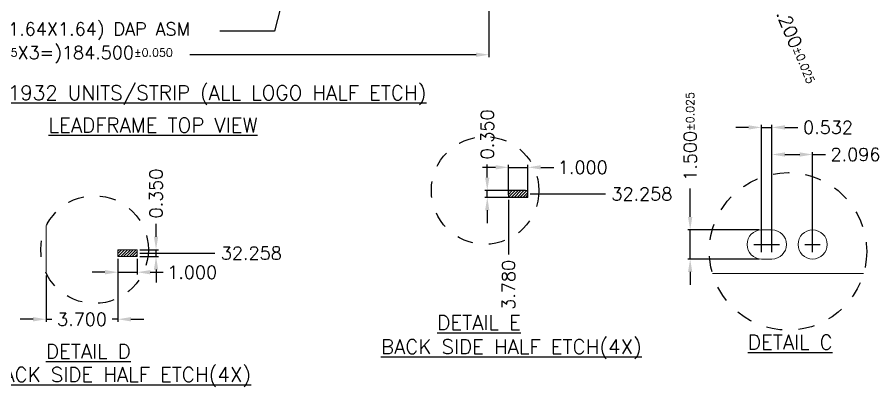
# Model space of a CAD drawing. Header units: millimetres. Extents: x 391.1 to 402, y 88.4 to 94.9.
# Drawn here: x 396.21 to 401.54, y 88.38 to 90.67 of the extents above; entities that cross this region are included whole.
import ezdxf
from ezdxf.enums import TextEntityAlignment as Align

# ---------------------------------------------------------------- set-up
doc = ezdxf.new("R2010")
doc.units = ezdxf.units.MM
doc.header["$LTSCALE"] = 0.5
doc.header["$PDMODE"] = 98
doc.linetypes.add('HIDDEN', pattern=[0.375, 0.25, -0.125])
doc.layers.add('BORDER', color=7, linetype='Continuous')
doc.layers.add('DIM', color=3, linetype='Continuous')
doc.styles.add('SIMPLEX', font='simplex.shx', dxfattribs={"bigfont": 'AllInOneBig.shx'})
doc.dimstyles.new('SHEET1', dxfattribs={"dimtxt": 0.08, "dimasz": 0.08, "dimexe": 0.015, "dimexo": 0.015, "dimgap": 0.027, "dimtad": 1, "dimdec": 3, "dimlfac": 33.333333, "dimrnd": 0.0005, "dimzin": 1, "dimtxsty": 'SIMPLEX', "dimcen": 0.1905, "dimclrd": 256, "dimclre": 256, "dimclrt": 256, "dimazin": 3, "dimtp": 0.03, "dimtm": 0.05, "dimtfac": 0.8, "dimtdec": 3, "dimtmove": 0, "dimatfit": 3, "dimfxl": 0.05, "dimtzin": 4, "dimlwd": -1, "dimlwe": -1})

# ---------------------------------------------------------------- blocks, each defined once
blk = doc.blocks.new('*D85')
at = {"ltscale": 0.1, "transparency": 16777216}
for p, q in [((397.0712, 89.3097), (397.0712, 89.3897)), ((396.9704, 89.2297), (397.0862, 89.2297)), ((397.0712, 89.1877), (397.0712, 89.2297)), ((396.9704, 89.1877), (397.0862, 89.1877)), ((397.0712, 89.1077), (397.0712, 89.0277))]:
    blk.add_line(p, q, dxfattribs=at)
for points in [[(397.0579, 89.3097), (397.0845, 89.3097), (397.0712, 89.2297)], [(397.0579, 89.1077), (397.0845, 89.1077), (397.0712, 89.1877)]]:
    blk.add_solid(points, dxfattribs=at)
at = {"layer": 'Defpoints', "color": 0, "ltscale": 0.1, "transparency": 16777216}
for p in [(396.9554, 89.2297), (396.9554, 89.1877), (397.0712, 89.1877)]:
    blk.add_point(p, dxfattribs=at)
at = {"ltscale": 0.1, "transparency": 16777216, "insert": (397.0712, 89.5767), "char_height": 0.08, "attachment_point": 5, "rotation": 90, "style": 'SIMPLEX'}
blk.add_mtext('\\A1;0.350', dxfattribs=at)
blk = doc.blocks.new('*D92')
at = {"ltscale": 0.1, "transparency": 16777216}
for p, q in [((400.3736, 89.4324), (400.3736, 89.6075)), ((400.8003, 89.3524), (400.3586, 89.3524)), ((400.3736, 89.1724), (400.3736, 89.3524)), ((400.8003, 89.1724), (400.3586, 89.1724)), ((400.3736, 89.0924), (400.3736, 89.0124))]:
    blk.add_line(p, q, dxfattribs=at)
for points in [[(400.3603, 89.4324), (400.387, 89.4324), (400.3736, 89.3524)], [(400.3603, 89.0924), (400.387, 89.0924), (400.3736, 89.1724)]]:
    blk.add_solid(points, dxfattribs=at)
at = {"layer": 'Defpoints', "color": 0, "ltscale": 0.1, "transparency": 16777216}
for p in [(400.3736, 89.3524), (400.8153, 89.3524), (400.8153, 89.1724)]:
    blk.add_point(p, dxfattribs=at)
at = {"ltscale": 0.1, "transparency": 16777216, "insert": (400.3736, 89.9293), "char_height": 0.08, "attachment_point": 5, "rotation": 90, "style": 'SIMPLEX'}
blk.add_mtext('\\A1;1.500{\\H0.625x;%%P0.025}', dxfattribs=at)
blk = doc.blocks.new('*D95')
at = {"ltscale": 0.1, "transparency": 16777216}
for p, q in [((400.7353, 89.9851), (400.6553, 89.9851)), ((400.8153, 89.2774), (400.8153, 90.0001)), ((400.8153, 89.9851), (400.8791, 89.9851)), ((400.8791, 89.2774), (400.8791, 90.0001)), ((400.9591, 89.9851), (401.0391, 89.9851))]:
    blk.add_line(p, q, dxfattribs=at)
for points in [[(400.7353, 89.9985), (400.7353, 89.9718), (400.8153, 89.9851)], [(400.9591, 89.9985), (400.9591, 89.9718), (400.8791, 89.9851)]]:
    blk.add_solid(points, dxfattribs=at)
at = {"layer": 'Defpoints', "color": 0, "ltscale": 0.1, "transparency": 16777216}
for p in [(400.8791, 89.9851), (400.8153, 89.2624), (400.8791, 89.2624)]:
    blk.add_point(p, dxfattribs=at)
at = {"ltscale": 0.1, "transparency": 16777216, "insert": (401.2261, 89.9851), "char_height": 0.08, "attachment_point": 5, "style": 'SIMPLEX'}
blk.add_mtext('\\A1;0.532', dxfattribs=at)
blk = doc.blocks.new('*D96')
at = {"ltscale": 0.1, "transparency": 16777216}
for p, q in [((396.8354, 89.1727), (396.8354, 88.7855)), ((396.3914, 89.0712), (396.3914, 88.7855)), ((396.3114, 88.8005), (396.2314, 88.8005)), ((396.3914, 88.8005), (396.4264, 88.8005)), ((396.8354, 88.8005), (396.8004, 88.8005)), ((396.9154, 88.8005), (396.9954, 88.8005))]:
    blk.add_line(p, q, dxfattribs=at)
for points in [[(396.3114, 88.8139), (396.3114, 88.7872), (396.3914, 88.8005)], [(396.9154, 88.8139), (396.9154, 88.7872), (396.8354, 88.8005)]]:
    blk.add_solid(points, dxfattribs=at)
at = {"layer": 'Defpoints', "color": 0, "ltscale": 0.1, "transparency": 16777216}
for p in [(396.8354, 89.1877), (396.3914, 89.0862), (396.3914, 88.8005)]:
    blk.add_point(p, dxfattribs=at)
at = {"ltscale": 0.1, "transparency": 16777216, "insert": (396.6134, 88.8005), "char_height": 0.08, "attachment_point": 5, "style": 'SIMPLEX'}
blk.add_mtext('\\A1;3.700', dxfattribs=at)
blk = doc.blocks.new('*D97')
at = {"ltscale": 0.1, "transparency": 16777216}
for p, q in [((400.8791, 89.3074), (400.8791, 89.8329)), ((400.9591, 89.8179), (401.0507, 89.8179)), ((401.1307, 89.2774), (401.1307, 89.8329)), ((401.1307, 89.8179), (401.2107, 89.8179))]:
    blk.add_line(p, q, dxfattribs=at)
for points in [[(400.9591, 89.8312), (400.9591, 89.8046), (400.8791, 89.8179)], [(401.0507, 89.8312), (401.0507, 89.8046), (401.1307, 89.8179)]]:
    blk.add_solid(points, dxfattribs=at)
at = {"layer": 'Defpoints', "color": 0, "ltscale": 0.1, "transparency": 16777216}
for p in [(401.1307, 89.8179), (400.8791, 89.2924), (401.1307, 89.2624)]:
    blk.add_point(p, dxfattribs=at)
at = {"ltscale": 0.1, "transparency": 16777216, "insert": (401.3958, 89.8179), "char_height": 0.08, "attachment_point": 5, "style": 'SIMPLEX'}
blk.add_mtext('\\A1;2.096', dxfattribs=at)
blk = doc.blocks.new('*D98')
at = {"ltscale": 0.1, "transparency": 16777216}
for p, q in [((396.8354, 89.1727), (396.8354, 89.0759)), ((396.9554, 89.1727), (396.9554, 89.0759)), ((396.7554, 89.0909), (396.6754, 89.0909)), ((396.8354, 89.0909), (396.9554, 89.0909)), ((397.0354, 89.0909), (397.1154, 89.0909))]:
    blk.add_line(p, q, dxfattribs=at)
for points in [[(396.7554, 89.1042), (396.7554, 89.0776), (396.8354, 89.0909)], [(397.0354, 89.1042), (397.0354, 89.0776), (396.9554, 89.0909)]]:
    blk.add_solid(points, dxfattribs=at)
at = {"layer": 'Defpoints', "color": 0, "ltscale": 0.1, "transparency": 16777216}
for p in [(396.8354, 89.1877), (396.9554, 89.1877), (396.9554, 89.0909)]:
    blk.add_point(p, dxfattribs=at)
at = {"ltscale": 0.1, "transparency": 16777216, "insert": (397.2948, 89.0909), "char_height": 0.08, "attachment_point": 5, "style": 'SIMPLEX'}
blk.add_mtext('\\A1;1.000', dxfattribs=at)
blk = doc.blocks.new('*D86')
at = {"ltscale": 0.1, "transparency": 16777216}
for p, q in [((399.1191, 89.6751), (399.1191, 89.7551)), ((399.3553, 89.5951), (399.1041, 89.5951)), ((399.3553, 89.5531), (399.1041, 89.5531)), ((399.1191, 89.5531), (399.1191, 89.5951)), ((399.1191, 89.4731), (399.1191, 89.3931))]:
    blk.add_line(p, q, dxfattribs=at)
for points in [[(399.1058, 89.6751), (399.1324, 89.6751), (399.1191, 89.5951)], [(399.1058, 89.4731), (399.1324, 89.4731), (399.1191, 89.5531)]]:
    blk.add_solid(points, dxfattribs=at)
at = {"layer": 'Defpoints', "color": 0, "ltscale": 0.1, "transparency": 16777216}
for p in [(399.1191, 89.5531), (399.3703, 89.5951), (399.3703, 89.5531)]:
    blk.add_point(p, dxfattribs=at)
at = {"ltscale": 0.1, "transparency": 16777216, "insert": (399.1191, 89.9421), "char_height": 0.08, "attachment_point": 5, "rotation": 90, "style": 'SIMPLEX'}
blk.add_mtext('\\A1;0.350', dxfattribs=at)
blk = doc.blocks.new('*D99')
at = {"ltscale": 0.1, "transparency": 16777216}
for p, q in [((399.1703, 89.7386), (399.0903, 89.7386)), ((399.2503, 89.5681), (399.2503, 89.7536)), ((399.2503, 89.7386), (399.3703, 89.7386)), ((399.3703, 89.5681), (399.3703, 89.7536)), ((399.4503, 89.7386), (399.5303, 89.7386))]:
    blk.add_line(p, q, dxfattribs=at)
for points in [[(399.1703, 89.752), (399.1703, 89.7253), (399.2503, 89.7386)], [(399.4503, 89.752), (399.4503, 89.7253), (399.3703, 89.7386)]]:
    blk.add_solid(points, dxfattribs=at)
at = {"layer": 'Defpoints', "color": 0, "ltscale": 0.1, "transparency": 16777216}
for p in [(399.3703, 89.7386), (399.2503, 89.5531), (399.3703, 89.5531)]:
    blk.add_point(p, dxfattribs=at)
at = {"ltscale": 0.1, "transparency": 16777216, "insert": (399.7097, 89.7386), "char_height": 0.08, "attachment_point": 5, "style": 'SIMPLEX'}
blk.add_mtext('\\A1;1.000', dxfattribs=at)
blk = doc.blocks.new('*D87')
at = {"ltscale": 0.1, "transparency": 16777216}
blk.add_line((399.2503, 89.5381), (399.2503, 89.2001), dxfattribs=at)
at = {"layer": 'Defpoints', "color": 0, "ltscale": 0.1, "transparency": 16777216}
for p in [(399.1369, 90.5264), (399.2503, 89.5531), (399.2503, 89.2001)]:
    blk.add_point(p, dxfattribs=at)
at = {"ltscale": 0.1, "transparency": 16777216, "insert": (399.2503, 89.0131), "char_height": 0.08, "attachment_point": 5, "rotation": 90, "style": 'SIMPLEX'}
blk.add_mtext('\\A1;3.780', dxfattribs=at)
blk = doc.blocks.new('*D88')
at = {"ltscale": 0.1, "transparency": 16777216}
blk.add_line((399.3853, 89.5741), (399.85, 89.5741), dxfattribs=at)
at = {"layer": 'Defpoints', "color": 0, "ltscale": 0.1, "transparency": 16777216}
for p in [(395.6149, 90.5418), (399.3703, 89.5741), (399.85, 89.5741)]:
    blk.add_point(p, dxfattribs=at)
at = {"ltscale": 0.1, "transparency": 16777216, "insert": (400.0751, 89.5741), "char_height": 0.08, "attachment_point": 5, "style": 'SIMPLEX'}
blk.add_mtext('\\A1;32.258', dxfattribs=at)
blk = doc.blocks.new('*D89')
at = {"ltscale": 0.1, "transparency": 16777216}
blk.add_line((396.9704, 89.2087), (397.4351, 89.2087), dxfattribs=at)
at = {"layer": 'Defpoints', "color": 0, "ltscale": 0.1, "transparency": 16777216}
for p in [(393.1999, 90.1764), (396.9554, 89.2087), (397.4351, 89.2087)]:
    blk.add_point(p, dxfattribs=at)
at = {"ltscale": 0.1, "transparency": 16777216, "insert": (397.6602, 89.2087), "char_height": 0.08, "attachment_point": 5, "style": 'SIMPLEX'}
blk.add_mtext('\\A1;32.258', dxfattribs=at)
blk = doc.blocks.new('*D139')
at = {"layer": 'Defpoints', "color": 0, "ltscale": 0.1, "transparency": 16777216}
for p in [(393.5948, 91.5331), (399.1298, 91.5331), (399.1298, 90.4342)]:
    blk.add_point(p, dxfattribs=at)
at = {"layer": 'DIM', "ltscale": 0.1, "transparency": 16777216}
for p, q in [((393.5948, 91.5181), (393.5948, 90.4192)), ((399.1298, 91.5181), (399.1298, 90.4192)), ((393.6748, 90.4342), (395.4453, 90.4342)), ((399.0498, 90.4342), (397.2793, 90.4342))]:
    blk.add_line(p, q, dxfattribs=at)
for points in [[(393.6748, 90.4475), (393.6748, 90.4208), (393.5948, 90.4342)], [(399.0498, 90.4475), (399.0498, 90.4208), (399.1298, 90.4342)]]:
    blk.add_solid(points, dxfattribs=at)
at = {"layer": 'DIM', "ltscale": 0.1, "transparency": 16777216, "insert": (396.3623, 90.4342), "char_height": 0.08, "attachment_point": 5, "style": 'SIMPLEX'}
blk.add_mtext('\\A1;(61.500{\\H0.05;%%p0.025}X3=)184.500\\H0.05;%%p0.050', dxfattribs=at)
blk = doc.blocks.new('*D157')
at = {"layer": 'Defpoints', "color": 0, "ltscale": 0.1, "transparency": 16777216}
for p in [(400.188, 92.5747), (400.2015, 92.5413)]:
    blk.add_point(p, dxfattribs=at)
at = {"layer": 'DIM', "ltscale": 0.1, "transparency": 16777216}
for p, q in [((400.1581, 92.6489), (400.1282, 92.7231)), ((400.188, 92.5747), (400.2015, 92.5413)), ((400.8106, 91.0313), (400.2314, 92.4672))]:
    blk.add_line(p, q, dxfattribs=at)
for points in [[(400.1705, 92.6539), (400.1457, 92.6439), (400.188, 92.5747)], [(400.2438, 92.4721), (400.219, 92.4622), (400.2015, 92.5413)]]:
    blk.add_solid(points, dxfattribs=at)
at = {"layer": 'DIM', "ltscale": 0.1, "transparency": 16777216, "insert": (400.9773, 90.6181), "char_height": 0.08, "attachment_point": 5, "rotation": 291.9691, "style": 'SIMPLEX'}
blk.add_mtext('\\A1;2-∅1.200{\\H0.05;%%P0.025}', dxfattribs=at)

msp = doc.modelspace()

# ---------------------------------------------------------------- hatches: boundary and pattern name
at = {"ltscale": 0.1}
h = msp.add_hatch(dxfattribs=at)
h.set_pattern_fill('ANSI31', color=256, scale=0.004, style=0)
h.set_pattern_definition([(45, (414.250299, 86.216189), (-0.008980256, 0.008980256), [])])
h.paths.add_polyline_path([(399.370299, 89.595089), (399.250299, 89.595089), (399.250299, 89.553089), (399.370299, 89.553089)])
h = msp.add_hatch(dxfattribs=at)
h.set_pattern_fill('ANSI31', color=256, scale=0.004, style=0)
h.set_pattern_definition([(45, (411.83537, 85.850755), (-0.008980256, 0.008980256), [])])
h.paths.add_polyline_path([(396.95537, 89.229655), (396.83537, 89.229655), (396.83537, 89.187655), (396.95537, 89.187655)])

# ---------------------------------------------------------------- linework, layer by layer
at = {"lineweight": 0, "ltscale": 0.1}
msp.add_line((396.39137, 89.37477), (396.39137, 89.08618), dxfattribs=at)
for p, q in [((400.815306, 89.214803), (400.815306, 89.310053)), ((400.879146, 89.214803), (400.879146, 89.310053)), ((401.130666, 89.214803), (401.130666, 89.310053)), ((400.767681, 89.262428), (400.862931, 89.262428)), ((400.831521, 89.262428), (400.926771, 89.262428)), ((401.083041, 89.262428), (401.178291, 89.262428))]:
    msp.add_line(p, q)
at = {"linetype": 'HIDDEN', "lineweight": 0}
for points in [[(399.250299, 89.595089), (399.250299, 89.553089), (399.370299, 89.553089), (399.370299, 89.595089)], [(396.83537, 89.229655), (396.83537, 89.187655), (396.95537, 89.187655), (396.95537, 89.229655)]]:
    msp.add_lwpolyline(points, close=True, dxfattribs=at)
at = {"lineweight": 0, "ltscale": 0.1}
msp.add_lwpolyline([(400.879146, 89.172428), (400.815306, 89.172428, -1), (400.815306, 89.352428), (400.879146, 89.352428, -1), (400.879146, 89.172428)], format="xyb", dxfattribs=at)
msp.add_lwpolyline([(400.511622, 89.082428), (401.445591, 89.082428)], dxfattribs=at)
at = {"color": 1, "linetype": 'HIDDEN', "ltscale": 0.5}
for centre, radius in [((399.105977, 89.595909), 0.332608), ((400.978607, 89.219345), 0.486642), ((396.691049, 89.230475), 0.332608)]:
    msp.add_circle(centre, radius, dxfattribs=at)
at = {"lineweight": 0, "ltscale": 0.1}
msp.add_circle((401.130666, 89.262428), 0.09, dxfattribs=at)

# ---------------------------------------------------------------- texts
at = {"layer": 'BORDER', "color": 3, "style": 'SIMPLEX'}
msp.add_text('0.152mm QFN20TLAN 2.5X2.5 (1.64X1.64) DAP ASM', height=0.08, dxfattribs=at).set_placement((395.849226, 90.552801), align=Align.CENTER)
at = {"layer": 'BORDER', "color": 0, "style": 'SIMPLEX'}
for s, p in [('%%U23X42X2=1932 UNITS/STRIP (ALL LOGO HALF ETCH)', (397.128717, 90.154052)), ('%%UDETAIL E', (399.067731, 88.73475)), ('%%UBACK SIDE HALF ETCH(4X)', (399.26797, 88.585955)), ('%%UDETAIL C', (400.992295, 88.613544)), ('%%UDETAIL D', (396.652126, 88.55742)), ('%%UBACK SIDE HALF ETCH(4X)', (396.852365, 88.413654))]:
    msp.add_text(s, height=0.09000021, dxfattribs=at).set_placement(p, align=Align.CENTER)
at = {"layer": 'BORDER', "style": 'SIMPLEX'}
msp.add_text('%%ULEADFRAME TOP VIEW', height=0.09000021, dxfattribs=at).set_placement((397.051767, 89.954232), align=Align.CENTER)

# ---------------------------------------------------------------- dimensions: what is measured, and where the dimension line sits
at = {"ltscale": 0.1}
for feature_location, origin, picture, middle in [((399.370299, 89.574089), (395.614873, 90.541814), '*D88', (400.075089, 89.574089)), ((396.95537, 89.208655), (393.199945, 90.17638), '*D89', (397.660161, 89.208655))]:
    dim = msp.add_ordinate_dim(feature_location=feature_location, offset=(0.479695, 0), dtype=0, origin=origin, text='32.258', dimstyle='SHEET1', dxfattribs=at)
    dim.commit()
    dim.dimension.update_dxf_attribs({"geometry": picture, "text_midpoint": middle})
dim = msp.add_ordinate_dim(feature_location=(399.250299, 89.553089), offset=(0, -0.35298), dtype=1, origin=(399.136899, 90.526444), dimstyle='SHEET1', dxfattribs=at)
dim.commit()
dim.dimension.update_dxf_attribs({"geometry": '*D87', "text_midpoint": (399.250299, 89.013109)})
at = {"color": 1, "ltscale": 0.1}
for base, p1, p2, angle, text, picture, middle in [((400.373646, 89.352428), (400.815306, 89.172428), (400.815306, 89.352428), 90, '1.500{\\H0.625x;%%P0.025}', '*D92', (400.373646, 89.929281)), ((400.879146, 89.985137), (400.815306, 89.262428), (400.879146, 89.262428), 0, '0.532', '*D95', (401.226146, 89.985137)), ((401.130666, 89.817915), (400.879146, 89.292428), (401.130666, 89.262428), 0, '2.096', '*D97', (401.395761, 89.817915))]:
    dim = msp.add_linear_dim(base=base, p1=p1, p2=p2, angle=angle, text=text, dimstyle='SHEET1', dxfattribs=at)
    dim.commit()
    dim.dimension.update_dxf_attribs({"geometry": picture, "text_midpoint": middle, "dimtype": 160})
at = {"ltscale": 0.1}
for base, p1, p2, picture, middle in [((399.119113, 89.553089), (399.370299, 89.595089), (399.370299, 89.553089), '*D86', (399.119113, 89.942089)), ((397.071205, 89.187655), (396.95537, 89.229655), (396.95537, 89.187655), '*D85', (397.071205, 89.576655))]:
    dim = msp.add_linear_dim(base=base, p1=p1, p2=p2, angle=90, text='0.350', dimstyle='SHEET1', dxfattribs=at)
    dim.commit()
    dim.dimension.update_dxf_attribs({"geometry": picture, "text_midpoint": middle, "dimtype": 160})
for base, p1, p2, text, picture, middle in [((399.370299, 89.738624), (399.250299, 89.553089), (399.370299, 89.553089), '1.000', '*D99', (399.70968, 89.738624)), ((396.39137, 88.800525), (396.83537, 89.187655), (396.39137, 89.08618), '3.700', '*D96', (396.61337, 88.800525)), ((396.95537, 89.090898), (396.83537, 89.187655), (396.95537, 89.187655), '1.000', '*D98', (397.294751, 89.090898))]:
    dim = msp.add_linear_dim(base=base, p1=p1, p2=p2, angle=0, text=text, dimstyle='SHEET1', dxfattribs=at)
    dim.commit()
    dim.dimension.update_dxf_attribs({"geometry": picture, "text_midpoint": middle})
at = {"layer": 'DIM', "ltscale": 0.1}
dim = msp.add_diameter_dim_2p(p1=(400.188017, 92.574727), p2=(400.201485, 92.541342), text='2-<>{\\H0.05;%%P0.025}', dimstyle='SHEET1', dxfattribs=at)
dim.commit()
dim.dimension.update_dxf_attribs({"geometry": '*D157', "text_midpoint": (400.977331, 90.618065), "dimtype": 163})
dim = msp.add_linear_dim(base=(399.129751, 90.434171), p1=(393.594751, 91.533145), p2=(399.129751, 91.533145), text='(61.500{\\H0.05;%%p0.025}X3=)<>\\H0.05;%%p0.050', dimstyle='SHEET1', dxfattribs=at)
dim.commit()
dim.dimension.update_dxf_attribs({"geometry": '*D139', "text_midpoint": (396.362251, 90.434171), "dimtype": 160})

# ---------------------------------------------------------------- leaders
at = {"color": 1, "ltscale": 0.1}
msp.add_leader([(398.03712, 91.510533), (397.804208, 90.579798), (397.465457, 90.579798)], dimstyle='SHEET1', dxfattribs=at)

doc.saveas('drawing.dxf')
